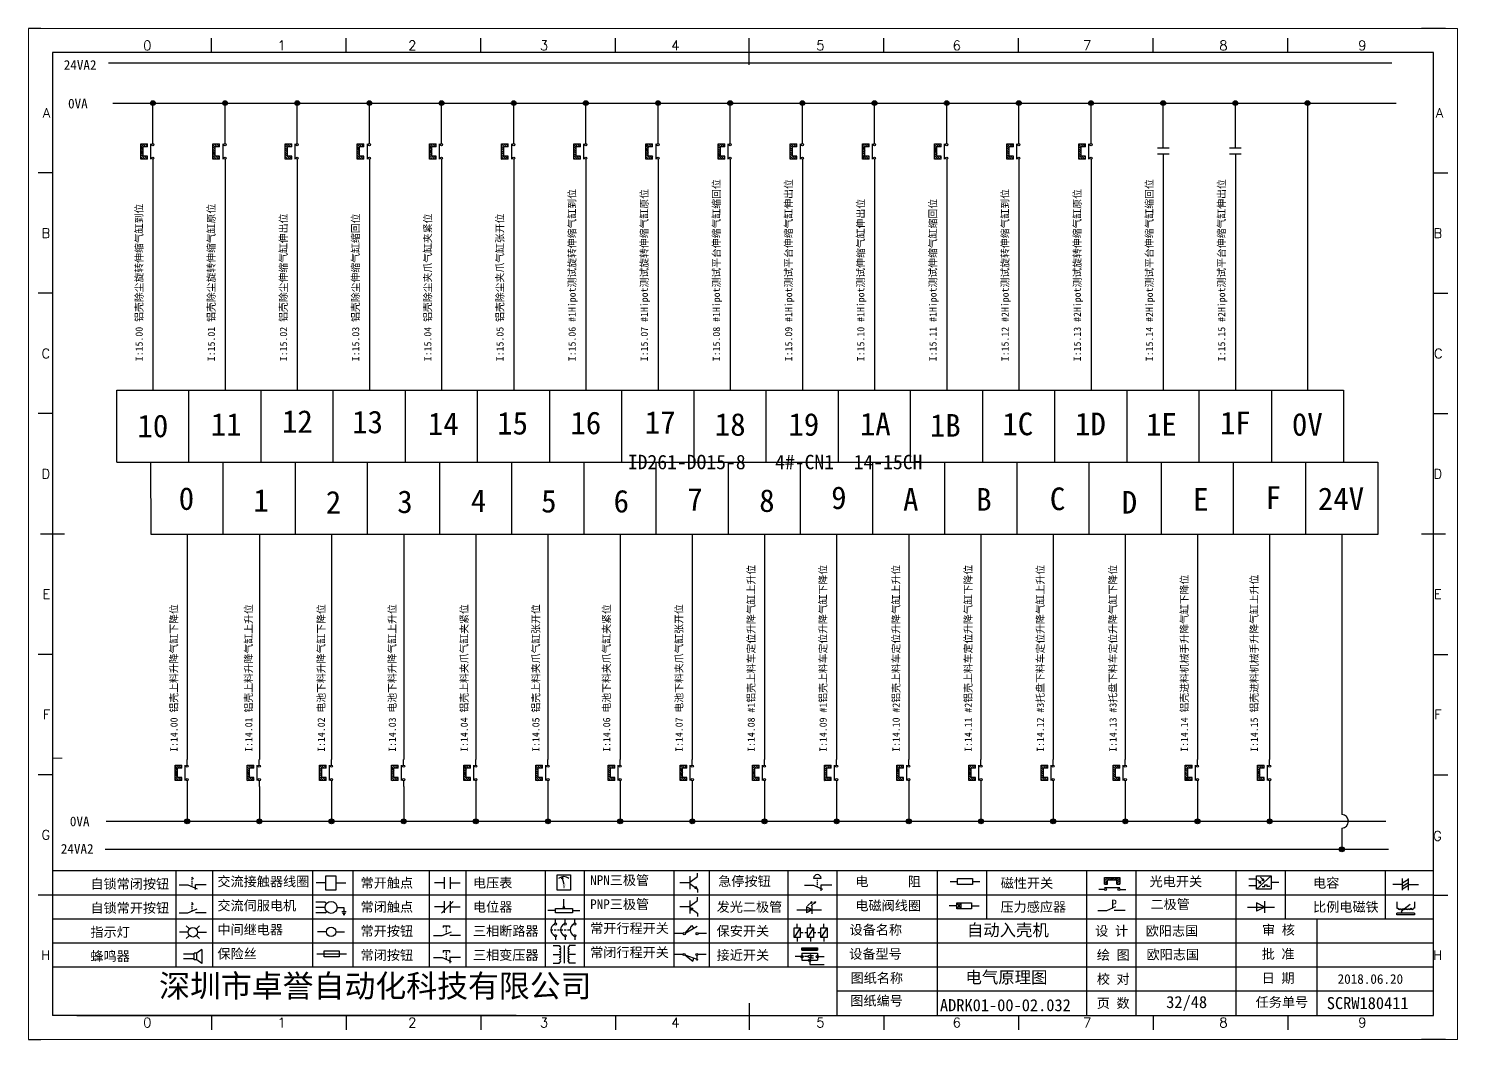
# Model space of a CAD drawing. Header units: millimetres. Extents: x 336 to 12810, y -1577 to 4105.
# Drawn here: x 9109.6 to 9406.6, y -645.8 to -435.8 of the extents above; entities that cross this region are included whole.
import ezdxf
from ezdxf.enums import TextEntityAlignment as Align

# ---------------------------------------------------------------- set-up
doc = ezdxf.new("R2010")
doc.units = ezdxf.units.MM
doc.layers.add('AE_BOR', color=1, linetype='Continuous')
doc.layers.add('MISC', color=2, linetype='Continuous')
doc.styles.get("Standard").update_dxf_attribs({"font": ''})
doc.styles.add('WD', font='romans.shx', dxfattribs={"width": 0.8, "bigfont": 'gbcbig.shx'})
doc.styles.add('样式 0', font='')
doc.styles.add('汉字', font='')
doc.styles.get('Standard').set_extended_font_data('SimSun')
doc.styles.get('样式 0').set_extended_font_data('KaiTi_GB2312')
doc.styles.get('汉字').set_extended_font_data('新宋体')

# ---------------------------------------------------------------- blocks, each defined once
blk = doc.blocks.new('磁性开关')
at = {"linetype": 'ByBlock'}
h = blk.add_hatch(dxfattribs=at)
h.set_pattern_fill('ANSI31', color=256, scale=0.1, style=0)
h.paths.add_polyline_path([(-1910.88, -776.69), (-1910.88, -775.29), (-1907.69, -775.29), (-1907.69, -776.69), (-1908.31, -776.69), (-1908.31, -775.79), (-1910.25, -775.79), (-1910.25, -776.69)])
for p, q in [((-1910.91, -777.81), (-1912.09, -777.81)), ((-1910.88, -776.69), (-1910.88, -775.29)), ((-1910.88, -775.29), (-1907.69, -775.29)), ((-1910.88, -776.69), (-1910.25, -776.69)), ((-1910.88, -777.39), (-1907.69, -777.39)), ((-1910.25, -776.69), (-1910.25, -775.79)), ((-1910.25, -775.79), (-1908.31, -775.79)), ((-1908.31, -776.69), (-1908.31, -775.79)), ((-1908.31, -776.69), (-1907.69, -776.69)), ((-1907.69, -775.29), (-1907.69, -776.69)), ((-1907.66, -777.81), (-1906.48, -777.81))]:
    blk.add_line(p, q, dxfattribs=at)
for centre in [(-1910.68, -777.81), (-1907.88, -777.81)]:
    blk.add_circle(centre, 0.225, dxfattribs=at)
blk = doc.blocks.new('*U6')
at = {"linetype": 'ByBlock'}
for p, q in [((-1909.23, -780.45), (-1909.23, -780.67)), ((-1909.23, -780.45), (-1908.92, -780.84)), ((-1909.23, -780.84), (-1909.23, -781.05)), ((-1911.92, -782.07), (-1910.06, -782.07)), ((-1910.06, -782.07), (-1908.18, -782.88)), ((-1909.23, -781.23), (-1909.23, -781.44)), ((-1909.23, -781.61), (-1909.23, -781.83)), ((-1909.23, -782), (-1909.23, -782.21)), ((-1909.23, -782.38), (-1909.23, -782.43)), ((-1908.52, -783.07), (-1908.52, -782.07)), ((-1906.25, -782.07), (-1908.52, -782.07))]:
    blk.add_line(p, q, dxfattribs=at)
blk = doc.blocks.new('*U8')
at = {"linetype": 'ByBlock'}
for p, q in [((-1911.92, -792.89), (-1910.06, -792.89)), ((-1910.06, -792.89), (-1908.18, -792.08)), ((-1908.88, -791.17), (-1909.23, -790.71)), ((-1909.23, -790.71), (-1909.23, -790.92)), ((-1909.23, -791.09), (-1909.23, -791.31)), ((-1909.23, -791.48), (-1909.23, -791.69)), ((-1909.23, -791.86), (-1909.23, -792.08)), ((-1909.23, -792.25), (-1909.23, -792.47)), ((-1906.25, -792.89), (-1908.52, -792.89))]:
    blk.add_line(p, q, dxfattribs=at)
blk = doc.blocks.new('蜂鸣器')
at = {"linetype": 'ByBlock'}
for p, q in [((-1907.17, -795.53), (-1908.25, -796.26)), ((-1907.17, -795.53), (-1907.17, -798.41)), ((-1908.8, -796.48), (-1911.01, -796.48)), ((-1908.8, -797.46), (-1911.01, -797.46)), ((-1908.25, -796.26), (-1908.8, -796.26)), ((-1908.8, -797.68), (-1908.8, -796.26)), ((-1908.25, -797.68), (-1908.8, -797.68)), ((-1908.25, -797.68), (-1908.25, -796.26)), ((-1907.17, -798.41), (-1908.25, -797.68))]:
    blk.add_line(p, q, dxfattribs=at)
blk = doc.blocks.new('指示灯')
at = {"linetype": 'ByBlock'}
for p, q in [((-1854.25, -776.92), (-1856.06, -776.92)), ((-1854.62, -775.59), (-1853.97, -776.23)), ((-1854.62, -778.25), (-1853.97, -777.61)), ((-1851.9, -775.59), (-1852.54, -776.23)), ((-1851.9, -778.25), (-1852.54, -777.61)), ((-1852.26, -776.92), (-1850.45, -776.92))]:
    blk.add_line(p, q, dxfattribs=at)
blk.add_circle((-1853.26, -776.92), 0.992, dxfattribs=at)
blk = doc.blocks.new('光电开关')
at = {"linetype": 'ByBlock'}
h = blk.add_hatch(dxfattribs=at)
h.set_pattern_fill('ANSI31', color=256, scale=0.01, style=0)
h.set_pattern_definition([(45, (0.172267, 0), (-0.0224506403, 0.0224506403), [])])
h.paths.add_polyline_path([(-1882.44, -776.34), (-1882.5, -775.91), (-1882.68, -776.07)])
h.paths.add_polyline_path([(-1882.86, -776.23), (-1882.44, -776.34), (-1882.68, -776.07)])
h.paths.add_polyline_path([(-1883.05, -776.88), (-1883.11, -776.45), (-1883.29, -776.61)])
h.paths.add_polyline_path([(-1883.47, -776.77), (-1883.05, -776.88), (-1883.29, -776.61)])
for p, q in [((-1884.01, -775.96), (-1885.56, -775.96)), ((-1884.01, -777.39), (-1885.56, -777.39)), ((-1880.91, -775.3), (-1884.01, -778.05)), ((-1883.75, -776.09), (-1883.05, -776.88)), ((-1883.11, -776.45), (-1883.47, -776.77)), ((-1883.05, -776.88), (-1883.47, -776.77)), ((-1883.14, -775.55), (-1882.44, -776.34)), ((-1883.05, -776.88), (-1883.11, -776.45)), ((-1882.5, -775.91), (-1882.86, -776.23)), ((-1882.44, -776.34), (-1882.86, -776.23)), ((-1882.78, -777.47), (-1882.23, -777.47)), ((-1882.44, -776.34), (-1882.5, -775.91)), ((-1882.23, -777.47), (-1882.23, -777.14)), ((-1882.23, -777.14), (-1881.78, -777.14)), ((-1881.78, -777.47), (-1881.78, -777.14)), ((-1881.23, -777.47), (-1881.78, -777.47)), ((-1879.37, -776.67), (-1880.91, -776.67))]:
    blk.add_line(p, q, dxfattribs=at)
blk.add_lwpolyline([(-1884.01, -775.3), (-1880.91, -775.3), (-1880.91, -778.05), (-1884.01, -778.05)], close=True, dxfattribs=at)
blk = doc.blocks.new('交流接触器线圈')
at = {"linetype": 'ByBlock'}
for p, q in [((-1880.82, -781.77), (-1882.87, -781.77)), ((-1878.72, -781.77), (-1876.67, -781.77))]:
    blk.add_line(p, q, dxfattribs=at)
blk.add_lwpolyline([(-1880.82, -780.28), (-1878.72, -780.28), (-1878.72, -783.26), (-1880.82, -783.26)], close=True, dxfattribs=at)
blk = doc.blocks.new('交流伺服电机')
at = {"linetype": 'ByBlock'}
for p, q in [((-1880.97, -785.75), (-1882.94, -785.75)), ((-1880.97, -786.85), (-1882.94, -786.85)), ((-1880.97, -785.75), (-1880.65, -786.03)), ((-1878.49, -786.85), (-1877.07, -786.85)), ((-1877.07, -786.85), (-1877.07, -787.72)), ((-1880.97, -787.94), (-1882.94, -787.94)), ((-1880.97, -787.94), (-1880.65, -787.67)), ((-1877.54, -787.72), (-1876.59, -787.72)), ((-1877.38, -788.01), (-1876.75, -788.01)), ((-1877.23, -788.29), (-1876.9, -788.29))]:
    blk.add_line(p, q, dxfattribs=at)
blk.add_circle((-1879.73, -786.85), 1.24, dxfattribs=at)
blk = doc.blocks.new('中间继电器')
at = {"linetype": 'ByBlock'}
for p, q in [((-1880.72, -791.92), (-1882.54, -791.92)), ((-1878.74, -791.92), (-1876.92, -791.92))]:
    blk.add_line(p, q, dxfattribs=at)
blk.add_circle((-1879.73, -791.92), 0.992, dxfattribs=at)
blk = doc.blocks.new('保险丝')
at = {"linetype": 'ByBlock'}
blk.add_line((-1882.72, -796.49), (-1876.55, -796.49), dxfattribs=at)
blk.add_lwpolyline([(-1881.2, -795.86), (-1878.06, -795.86), (-1878.06, -797.12), (-1881.2, -797.12)], close=True, dxfattribs=at)
blk = doc.blocks.new('常开按钮')
at = {"linetype": 'ByBlock'}
for p, q in [((-1910.06, -787.73), (-1908.18, -786.93)), ((-1909.9, -785.68), (-1908.56, -785.68)), ((-1909.9, -785.68), (-1909.9, -786.07)), ((-1909.23, -785.68), (-1909.23, -785.89)), ((-1909.23, -786.06), (-1909.23, -786.28)), ((-1909.23, -786.45), (-1909.23, -786.67)), ((-1909.23, -786.84), (-1909.23, -787.05)), ((-1908.56, -785.68), (-1908.56, -786.07)), ((-1911.92, -787.73), (-1910.06, -787.73)), ((-1909.23, -787.22), (-1909.23, -787.38)), ((-1906.25, -787.73), (-1908.52, -787.73))]:
    blk.add_line(p, q, dxfattribs=at)
blk = doc.blocks.new('常开触点')
at = {"linetype": 'ByBlock'}
for p, q in [((-1853.82, -782.99), (-1853.82, -780.56)), ((-1852.6, -782.99), (-1852.6, -780.56)), ((-1853.82, -781.77), (-1855.88, -781.77)), ((-1852.6, -781.77), (-1850.55, -781.77))]:
    blk.add_line(p, q, dxfattribs=at)
blk = doc.blocks.new('常闭触点')
at = {"linetype": 'ByBlock'}
for p, q in [((-1853.82, -786.77), (-1855.88, -786.77)), ((-1852.01, -785.66), (-1854.43, -788.1)), ((-1853.82, -787.99), (-1853.82, -785.56)), ((-1852.6, -787.99), (-1852.6, -785.56)), ((-1852.6, -786.77), (-1850.55, -786.77))]:
    blk.add_line(p, q, dxfattribs=at)
blk = doc.blocks.new('常闭按钮')
at = {"linetype": 'ByBlock'}
for p, q in [((-1856.13, -792.28), (-1854.28, -792.28)), ((-1854.28, -792.28), (-1852.4, -793.09)), ((-1854.11, -790.83), (-1852.77, -790.83)), ((-1854.11, -790.83), (-1854.11, -791.22)), ((-1853.44, -790.83), (-1853.44, -791.04)), ((-1853.44, -791.21), (-1853.44, -791.43)), ((-1853.44, -791.6), (-1853.44, -791.82)), ((-1853.44, -791.99), (-1853.44, -792.2)), ((-1853.44, -792.37), (-1853.44, -792.53)), ((-1852.77, -790.83), (-1852.77, -791.22)), ((-1850.47, -792.28), (-1852.73, -792.28)), ((-1852.73, -792.28), (-1852.73, -793.43))]:
    blk.add_line(p, q, dxfattribs=at)
blk = doc.blocks.new('电磁阀线圈')
at = {"linetype": 'ByBlock'}
for p, q in [((-1854.61, -795.92), (-1853.75, -797.16)), ((-1853.75, -795.92), (-1854.61, -797.16)), ((-1853.75, -795.92), (-1853.75, -797.16)), ((-1854.61, -796.54), (-1856.17, -796.54)), ((-1851.53, -796.54), (-1849.97, -796.54))]:
    blk.add_line(p, q, dxfattribs=at)
blk.add_lwpolyline([(-1854.61, -795.92), (-1851.53, -795.92), (-1851.53, -797.16), (-1854.61, -797.16)], close=True, dxfattribs=at)
blk = doc.blocks.new('电压表')
at = {"linetype": 'ByBlock'}
for p, q in [((-1814.84, -780.75), (-1814.91, -781.13)), ((-1814.6, -781.05), (-1814.91, -781.13)), ((-1814.84, -780.75), (-1814.46, -782.26)), ((-1814.84, -780.75), (-1814.6, -781.05))]:
    blk.add_line(p, q, dxfattribs=at)
blk.add_lwpolyline([(-1815.84, -780.34), (-1813.07, -780.34), (-1813.07, -783.49), (-1815.84, -783.49)], close=True, dxfattribs=at)
blk.add_arc((-1814.46, -782.26), 1.56, 46.8313, 133.1687, dxfattribs=at)
at = {"linetype": 'ByBlock', "insert": (-1814.7, -782.39), "char_height": 0.75, "width": 0.6768, "attachment_point": 1}
blk.add_mtext('V', dxfattribs=at)
blk = doc.blocks.new('电位器')
at = {"linetype": 'ByBlock'}
for p, q in [((-1814.45, -787.3), (-1814.62, -786.96)), ((-1814.62, -786.96), (-1814.27, -786.96)), ((-1814.45, -787.3), (-1814.45, -785.39)), ((-1814.45, -787.3), (-1814.27, -786.96)), ((-1816.21, -787.75), (-1817.79, -787.75)), ((-1812.68, -787.75), (-1811.1, -787.75))]:
    blk.add_line(p, q, dxfattribs=at)
blk.add_lwpolyline([(-1816.21, -787.3), (-1812.68, -787.3), (-1812.68, -788.2), (-1816.21, -788.2)], close=True, dxfattribs=at)
blk = doc.blocks.new('三相断路器')
at = {"linetype": 'ByBlock'}
for p, q in [((-1816.17, -790.33), (-1816.17, -789.7)), ((-1814.17, -790.33), (-1814.17, -789.7)), ((-1812.18, -790.33), (-1812.18, -789.7)), ((-1817.14, -791.74), (-1816.72, -791.74)), ((-1816.45, -791.74), (-1816.03, -791.74)), ((-1815.76, -791.74), (-1815.34, -791.74)), ((-1815.07, -791.74), (-1814.65, -791.74)), ((-1814.38, -791.74), (-1813.96, -791.74)), ((-1813.69, -791.74), (-1813.27, -791.74)), ((-1816.17, -793.19), (-1816.17, -793.83)), ((-1814.17, -793.19), (-1814.17, -793.83)), ((-1812.18, -793.19), (-1812.18, -793.83))]:
    blk.add_line(p, q, dxfattribs=at)
for centre in [(-1816.17, -790.55), (-1816.17, -792.98), (-1814.17, -790.55), (-1814.17, -792.98), (-1812.18, -790.55), (-1812.18, -792.98)]:
    blk.add_circle(centre, 0.219, dxfattribs=at)
for centre in [(-1815.81, -791.74), (-1813.82, -791.74), (-1811.83, -791.74)]:
    blk.add_arc(centre, 1.32, 115.5791, 244.4209, dxfattribs=at)
blk = doc.blocks.new('三相变压器')
at = {"linetype": 'ByBlock'}
for p, q in [((-1816.69, -795.03), (-1815.37, -795.03)), ((-1815.37, -795.03), (-1815.37, -795.24)), ((-1814.34, -798.7), (-1814.34, -795.04)), ((-1812, -795.03), (-1813.32, -795.03)), ((-1813.32, -795.03), (-1813.32, -795.24)), ((-1816.69, -796.87), (-1815.37, -796.87)), ((-1816.69, -798.71), (-1815.37, -798.71)), ((-1815.37, -798.71), (-1815.37, -798.5)), ((-1812, -796.87), (-1813.32, -796.87)), ((-1813.32, -798.71), (-1813.32, -798.5)), ((-1812, -798.71), (-1813.32, -798.71))]:
    blk.add_line(p, q, dxfattribs=at)
for centre, start, end in [((-1815.37, -795.51), 270, 90), ((-1815.37, -796.06), 270, 90), ((-1813.32, -795.51), 90, 270), ((-1813.32, -796.06), 90, 270), ((-1815.37, -796.6), 270, 90), ((-1815.37, -797.14), 270, 90), ((-1815.37, -797.68), 270, 90), ((-1815.37, -798.23), 270, 90), ((-1813.32, -796.6), 90, 270), ((-1813.32, -797.14), 90, 270), ((-1813.32, -797.68), 90, 270), ((-1813.32, -798.23), 90, 270)]:
    blk.add_arc(centre, 0.271, start, end, dxfattribs=at)
blk = doc.blocks.new('压力感应器')
at = {"linetype": 'ByBlock'}
for p, q in [((-1817.44, -777.73), (-1815.59, -777.73)), ((-1815.59, -777.73), (-1813.71, -776.93)), ((-1811.78, -777.73), (-1814.05, -777.73))]:
    blk.add_line(p, q, dxfattribs=at)
at = {"linetype": 'ByBlock', "insert": (-1814.65, -775.48), "char_height": 1.68, "width": 1.2242, "attachment_point": 1}
blk.add_mtext('{\\fNSimSun|b0|i0|c134|p49;P}', dxfattribs=at)
blk = doc.blocks.new('二极管')
at = {"linetype": 'ByBlock'}
for p, q in [((-1787.52, -776.77), (-1781.92, -776.77)), ((-1783.97, -776.77), (-1785.69, -775.9)), ((-1785.69, -775.9), (-1785.69, -777.65)), ((-1783.97, -776.77), (-1785.69, -777.65)), ((-1783.97, -777.99), (-1783.97, -775.56))]:
    blk.add_line(p, q, dxfattribs=at)
blk = doc.blocks.new('NPN三极管')
at = {"linetype": 'ByBlock'}
for p, q in [((-1785.73, -780.61), (-1785.73, -783.32)), ((-1785.73, -781.82), (-1784.15, -780.66)), ((-1784.15, -780.66), (-1784.15, -779.98)), ((-1785.73, -781.97), (-1787.81, -781.97)), ((-1785.73, -782.11), (-1784.15, -783.27)), ((-1784.41, -782.73), (-1784.74, -783.18)), ((-1784.15, -783.27), (-1784.74, -783.18)), ((-1784.15, -783.27), (-1784.41, -782.73)), ((-1784.15, -783.27), (-1784.15, -783.96))]:
    blk.add_line(p, q, dxfattribs=at)
blk = doc.blocks.new('PNP三极管')
at = {"linetype": 'ByBlock'}
for p, q in [((-1784.9, -786.74), (-1786.98, -786.74)), ((-1784.9, -785.38), (-1784.9, -788.09)), ((-1784.9, -786.59), (-1783.32, -785.43)), ((-1784.9, -786.88), (-1783.32, -788.04)), ((-1784.9, -786.88), (-1784.31, -786.97)), ((-1784.9, -786.88), (-1784.64, -787.42)), ((-1784.31, -786.97), (-1784.64, -787.42)), ((-1783.32, -785.43), (-1783.32, -784.75)), ((-1783.32, -788.04), (-1783.32, -788.73))]:
    blk.add_line(p, q, dxfattribs=at)
blk = doc.blocks.new('常开行程开关')
at = {"linetype": 'ByBlock'}
for p, q in [((-1786.29, -792.3), (-1788.01, -792.3)), ((-1785.89, -792.17), (-1784.52, -790.62)), ((-1785.89, -792.17), (-1783.43, -790.72)), ((-1784.52, -790.62), (-1784.19, -791.17)), ((-1781.48, -792.3), (-1783.21, -792.3))]:
    blk.add_line(p, q, dxfattribs=at)
for centre in [(-1786.07, -792.3), (-1783.42, -792.3)]:
    blk.add_circle(centre, 0.219, dxfattribs=at)
blk = doc.blocks.new('常闭行程开关')
at = {"linetype": 'ByBlock'}
for p, q in [((-1786.34, -796.62), (-1788.07, -796.62)), ((-1785.93, -796.72), (-1783.25, -797.7)), ((-1785.93, -796.72), (-1784.3, -798)), ((-1784.3, -798), (-1784.08, -797.4)), ((-1783.48, -796.84), (-1783.48, -797.85)), ((-1781.54, -796.62), (-1783.26, -796.62))]:
    blk.add_line(p, q, dxfattribs=at)
for centre in [(-1786.12, -796.62), (-1783.48, -796.62)]:
    blk.add_circle(centre, 0.219, dxfattribs=at)
blk = doc.blocks.new('电容')
at = {"linetype": 'ByBlock'}
for p, q in [((-1756.08, -782.99), (-1756.08, -780.56)), ((-1754.86, -780.79), (-1756.08, -781.55)), ((-1754.86, -782.99), (-1754.86, -780.56)), ((-1756.08, -781.77), (-1758.13, -781.77)), ((-1754.86, -781.44), (-1756.08, -782.2)), ((-1754.86, -781.99), (-1756.08, -782.75)), ((-1754.86, -781.77), (-1752.81, -781.77))]:
    blk.add_line(p, q, dxfattribs=at)
blk = doc.blocks.new('发光二极管')
at = {"linetype": 'ByBlock'}
for p, q in [((-1758.01, -786.77), (-1752.89, -786.77)), ((-1754.84, -786.77), (-1756.04, -786.16)), ((-1756.04, -786.16), (-1756.04, -787.39)), ((-1754.84, -786.77), (-1756.04, -787.39)), ((-1755.78, -785.92), (-1754.89, -785.14)), ((-1754.89, -785.14), (-1755.2, -785.22)), ((-1755.2, -785.22), (-1755.01, -785.43)), ((-1755.08, -785.92), (-1754.18, -785.14)), ((-1754.89, -785.14), (-1755.01, -785.43)), ((-1754.84, -787.63), (-1754.84, -785.92)), ((-1754.18, -785.14), (-1754.49, -785.22)), ((-1754.49, -785.22), (-1754.31, -785.43)), ((-1754.18, -785.14), (-1754.31, -785.43))]:
    blk.add_line(p, q, dxfattribs=at)
blk = doc.blocks.new('比例电磁阀')
at = {"linetype": 'ByBlock'}
for p, q in [((-1757.26, -775.38), (-1757.26, -776.71)), ((-1757.26, -776.71), (-1757.05, -776.71)), ((-1753.6, -777.73), (-1757.25, -777.73)), ((-1757.25, -778.13), (-1757.25, -777.73)), ((-1753.6, -778.13), (-1757.25, -778.13)), ((-1754.5, -775.98), (-1756.35, -777.44)), ((-1756.35, -777.44), (-1756.25, -777.25)), ((-1756.35, -777.44), (-1756.15, -777.38)), ((-1756.15, -777.38), (-1756.25, -777.25)), ((-1753.58, -776.71), (-1753.8, -776.71)), ((-1753.6, -777.73), (-1753.6, -778.13)), ((-1753.58, -775.38), (-1753.58, -776.71))]:
    blk.add_line(p, q, dxfattribs=at)
for centre in [(-1756.78, -776.71), (-1756.24, -776.71), (-1755.7, -776.71), (-1755.15, -776.71), (-1754.61, -776.71), (-1754.07, -776.71)]:
    blk.add_arc(centre, 0.271, 180, 0, dxfattribs=at)
blk = doc.blocks.new('保安开关')
at = {"linetype": 'ByBlock'}
for p, q in [((-1757.96, -790.79), (-1757.96, -789.97)), ((-1755.17, -790.79), (-1755.17, -789.97)), ((-1752.39, -790.79), (-1752.39, -789.97)), ((-1757.33, -790.79), (-1758.6, -792.81)), ((-1757.96, -792.81), (-1757.96, -793.62)), ((-1757.33, -791.8), (-1756.72, -791.8)), ((-1756.35, -791.8), (-1755.89, -791.8)), ((-1754.54, -790.79), (-1755.81, -792.81)), ((-1755.17, -792.81), (-1755.17, -793.62)), ((-1754.52, -791.8), (-1754.06, -791.8)), ((-1753.69, -791.8), (-1753.08, -791.8)), ((-1751.75, -790.79), (-1753.02, -792.81)), ((-1752.39, -792.81), (-1752.39, -793.62))]:
    blk.add_line(p, q, dxfattribs=at)
for points in [[(-1758.6, -790.79), (-1757.33, -790.79), (-1757.33, -792.81), (-1758.6, -792.81)], [(-1755.81, -790.79), (-1754.54, -790.79), (-1754.54, -792.81), (-1755.81, -792.81)], [(-1753.02, -790.79), (-1751.75, -790.79), (-1751.75, -792.81), (-1753.02, -792.81)]]:
    blk.add_lwpolyline(points, close=True, dxfattribs=at)
blk = doc.blocks.new('接近开关')
at = {"linetype": 'ByBlock'}
h = blk.add_hatch(dxfattribs=at)
h.set_pattern_fill('ANSI31', color=256, scale=0.01, style=0)
h.set_pattern_definition([(45, (-89.131516, -30.795668), (-0.0224506403, 0.0224506403), [])])
h.paths.add_polyline_path([(-1516.96, -1123.35), (-1516.96, -1122.85), (-1513.76, -1122.85), (-1513.76, -1123.35)])
for p, q in [((-1517.18, -1124.71), (-1518.36, -1124.71)), ((-1516.96, -1123.35), (-1516.96, -1122.85)), ((-1516.96, -1122.85), (-1513.76, -1122.85)), ((-1516.96, -1123.35), (-1513.76, -1123.35)), ((-1516.96, -1123.95), (-1513.76, -1123.95)), ((-1516.96, -1123.95), (-1516.96, -1125.47)), ((-1516.96, -1125.47), (-1513.76, -1125.47)), ((-1515.91, -1124.71), (-1516.45, -1124.71)), ((-1515.11, -1124.31), (-1515.91, -1124.71)), ((-1515.11, -1125.11), (-1515.91, -1124.71)), ((-1515.33, -1124.53), (-1515.17, -1124.53)), ((-1515.33, -1124.88), (-1515.17, -1124.88)), ((-1515.25, -1124.45), (-1515.25, -1124.61)), ((-1515.11, -1124.31), (-1515.11, -1125.11)), ((-1515.11, -1124.48), (-1514.58, -1124.48)), ((-1515.11, -1124.94), (-1514.58, -1124.94)), ((-1513.76, -1122.85), (-1513.76, -1123.35)), ((-1513.76, -1123.95), (-1513.76, -1125.47)), ((-1513.54, -1124.71), (-1512.36, -1124.71)), ((-1515.36, -1125.69), (-1515.36, -1126.36)), ((-1515.36, -1126.36), (-1512.36, -1126.36))]:
    blk.add_line(p, q, dxfattribs=at)
for centre in [(-1516.96, -1124.71), (-1515.36, -1125.47), (-1513.76, -1124.71)]:
    blk.add_circle(centre, 0.225, dxfattribs=at)
blk = doc.blocks.new('电阻')
at = {"linetype": 'ByBlock'}
for p, q in [((-3.09, 0), (-1.57, 0)), ((1.57, 0), (3.09, 0))]:
    blk.add_line(p, q, dxfattribs=at)
blk.add_lwpolyline([(-1.57, 0.63), (1.57, 0.63), (1.57, -0.63), (-1.57, -0.63)], close=True, dxfattribs=at)
blk = doc.blocks.new('急停按钮')
at = {"linetype": 'ByBlock'}
for p, q in [((-1.86, 0), (0, 0)), ((0, 0), (1.88, -0.81)), ((0.06, 1.45), (1.61, 1.45)), ((0.83, 1.45), (0.83, 1.24)), ((0.83, 1.07), (0.83, 0.85)), ((0.83, 0.68), (0.83, 0.47)), ((0.83, 0.29), (0.83, 0.08)), ((3.81, 0), (1.54, 0)), ((1.54, 0), (1.54, -1.15)), ((0.83, -0.09), (0.83, -0.24))]:
    blk.add_line(p, q, dxfattribs=at)
blk.add_arc((0.83, 1.45), 0.774, 0, 180)
blk = doc.blocks.new('电控横A4')
for p, q in [((292, -5), (5, -5)), ((5, -5), (5, -205)), ((292, -205), (292, -5)), ((10.03, -205), (289.53, -205)), ((130.8, -205), (190.75, -205)), ((190.75, -205), (259.54, -205))]:
    blk.add_line(p, q)
at = {"lineweight": 9, "ltscale": 0.1}
for p, q in [((5, -151.57), (7, -151.57)), ((101.34, -205), (130.8, -205)), ((129.44, -205), (129.44, -205)), ((129.44, -205), (129.44, -205)), ((129.44, -205), (129.44, -205)), ((129.44, -205), (129.44, -205))]:
    blk.add_line(p, q, dxfattribs=at)
at = {"linetype": 'ByBlock'}
for p, q in [((292, -175), (5, -175)), ((292, -180), (5, -180)), ((292, -185), (5, -185)), ((292, -190), (5, -190)), ((292, -195), (5, -195)), ((292, -200), (168.03, -200))]:
    blk.add_line(p, q, dxfattribs=at)
at = {"color": 0, "lineweight": -2}
for p, q in [((30.58, -175), (30.58, -195)), ((38.26, -175), (38.26, -195)), ((59.05, -175), (59.05, -195)), ((67.4, -175), (67.4, -195)), ((83.26, -175), (83.26, -195)), ((90.91, -175), (90.91, -195)), ((107.4, -175), (107.4, -195)), ((115.5, -175), (115.5, -195)), ((134.12, -175), (134.12, -195)), ((141.48, -175), (141.48, -195)), ((157.79, -175), (157.79, -195)), ((168.03, -175), (168.03, -204.92)), ((188.84, -175), (188.84, -185)), ((199.08, -175), (199.08, -185)), ((219.89, -175), (219.89, -185)), ((230.12, -175), (230.12, -185)), ((250.93, -175), (250.93, -185)), ((261.17, -175), (261.17, -185)), ((281.98, -175), (281.98, -185)), ((188.84, -185), (188.84, -204.92)), ((219.89, -185), (219.89, -205)), ((230.12, -185), (230.12, -205)), ((250.93, -185), (250.93, -205)), ((267.79, -185), (267.79, -205))]:
    blk.add_line(p, q, dxfattribs=at)
at = {"color": 0, "ltscale": 2}
for p, q in [((292, -205), (292, -183.55)), ((101.34, -205), (5, -205)), ((259.54, -205), (289.53, -205)), ((259.54, -205), (292, -205))]:
    blk.add_line(p, q, dxfattribs=at)
at = {"layer": 'AE_BOR', "lineweight": 30}
for p, q in [((2.53, 0), (0, 0)), ((294.53, 0), (289.53, 0)), ((0, -210), (2.53, -210)), ((294.53, -210), (289.53, -210))]:
    blk.add_line(p, q, dxfattribs=at)
at = {"layer": 'AE_BOR', "color": 1, "lineweight": 15}
for p, q in [((0, 0), (297, 0)), ((0, -210), (0, 0)), ((297, 0), (297, -210)), ((297, -210), (0, -210))]:
    blk.add_line(p, q, dxfattribs=at)
at = {"layer": 'AE_BOR'}
for p, q in [((38.03, -5), (38.03, -2)), ((66.03, -5), (66.03, -2)), ((94.03, -5), (94.03, -2)), ((122.03, -5), (122.03, -2)), ((149.78, -5), (149.78, -2)), ((177.78, -5), (177.78, -2)), ((205.78, -5), (205.78, -2)), ((233.78, -5), (233.78, -2)), ((261.78, -5), (261.78, -2)), ((5, -30), (2, -30)), ((292, -30), (295, -30)), ((5, -55), (2, -55)), ((292, -55), (295, -55)), ((5, -80), (2, -80)), ((292, -80), (295, -80)), ((5, -130), (2, -130)), ((292, -130), (295, -130)), ((5, -155), (2, -155)), ((292, -155), (295, -155)), ((5, -180), (2, -180)), ((292, -180), (295, -180)), ((38.03, -205), (38.03, -208)), ((66.03, -205), (66.03, -208)), ((94.03, -205), (94.03, -208)), ((122.03, -205), (122.03, -208)), ((149.78, -205), (149.78, -208)), ((177.78, -205), (177.78, -208)), ((205.78, -205), (205.78, -208)), ((233.78, -205), (233.78, -208)), ((261.78, -205), (261.78, -208))]:
    blk.add_line(p, q, dxfattribs=at)
at = {"layer": 'AE_BOR', "color": 2, "lineweight": 30}
for p, q in [((149.78, -7.5), (149.78, -2.5)), ((2.5, -105), (7.5, -105)), ((289.5, -105), (294.5, -105)), ((149.78, -202.5), (149.78, -207.5)), ((149.78, -205), (149.78, -207.5))]:
    blk.add_line(p, q, dxfattribs=at)
at = {"linetype": 'ByBlock'}
for name, p in [('*U6', (1943.19, 604.18)), ('交流接触器线圈', (1942.62, 604.27)), ('常开触点', (1940.27, 604.3)), ('电压表', (1925.71, 604.52)), ('NPN三极管', (1923.2, 604.5)), ('磁性开关', (2134.53, 598.96)), ('光电开关', (2139.22, 599.27)), ('电容', (2041.69, 603.98)), ('电位器', (1925.71, 604.52)), ('PNP三极管', (1922.37, 604.27)), ('压力感应器', (2039.72, 594.52)), ('*U8', (1943.19, 609.18)), ('交流伺服电机', (1942.62, 604.27)), ('常闭触点', (1940.27, 604.3)), ('发光二极管', (1917.72, 603.69)), ('电磁阀线圈', (2047.53, 614.3)), ('二极管', (2040.91, 594.27)), ('比例电磁阀', (2041.69, 593.98)), ('指示灯', (1887.41, 589.18)), ('中间继电器', (1942.62, 604.27)), ('常开按钮', (1996.06, 599.3)), ('三相断路器', (1925.71, 604.52)), ('常开行程开关', (1922.37, 604.27)), ('保安开关', (1917.72, 603.98)), ('蜂鸣器', (1943.19, 604.18)), ('保险丝', (1942.62, 604.27)), ('常闭按钮', (1940.27, 599.3)), ('三相变压器', (1925.71, 604.52)), ('常闭行程开关', (1922.37, 604.27)), ('接近开关', (1677.72, 931.9))]:
    blk.add_blockref(name, p, dxfattribs=at)
for name, p in [('急停按钮', (163.12, -177.98)), ('电阻', (194.66, -177.22))]:
    blk.add_blockref(name, p)
at = {"char_height": 2, "attachment_point": 1, "style": '汉字'}
for s, insert in [('{\\fKaiTi_GB2312|b0|i0|c134|p49;自锁常闭按钮}', (12.86, -176.69)), ('{\\fKaiTi_GB2312|b0|i0|c134|p49;交流接触器线圈}', (39.25, -176.19)), ('{\\fKaiTi_GB2312|b0|i0|c134|p49;常开触点}', (69.01, -176.48)), ('{\\fKaiTi_GB2312|b0|i0|c134|p49;电压表}', (92.37, -176.47)), ('{\\fKaiTi_GB2312|b0|i0|c134|p49;NPN三极管}', (116.73, -175.91)), ('{\\fKaiTi_GB2312|b0|i0|c134|p49;急停按钮}', (143.35, -176.12)), ('{\\fKaiTi_GB2312|b0|i0|c134|p49;电      阻}', (171.86, -176.19)), ('{\\fKaiTi_GB2312|b0|i0|c134|p49;磁性开关}', (202.07, -176.53)), ('{\\fKaiTi_GB2312|b0|i0|c134|p49;光电开关}', (233.02, -176.19)), ('{\\fKaiTi_GB2312|b0|i0|c134|p49;电容}', (267, -176.48)), ('{\\fKaiTi_GB2312|b0|i0|c134|p49;交流伺服电机}', (39.25, -181.19)), ('{\\fKaiTi_GB2312|b0|i0|c134|p49;电位器}', (92.37, -181.47)), ('{\\fKaiTi_GB2312|b0|i0|c134|p49;PNP三极管}', (116.73, -180.91)), ('{\\fKaiTi_GB2312|b0|i0|c134|p49;电磁阀线圈}', (171.86, -181.19)), ('{\\fKaiTi_GB2312|b0|i0|c134|p49;压力感应器}', (202.02, -181.47)), ('{\\fKaiTi_GB2312|b0|i0|c134|p49;二极管}', (233.2, -180.91)), ('{\\fKaiTi_GB2312|b0|i0|c134|p49;自锁常开按钮}', (12.86, -181.69)), ('{\\fKaiTi_GB2312|b0|i0|c134|p49;常闭触点}', (69.01, -181.48)), ('{\\fKaiTi_GB2312|b0|i0|c134|p49;发光二极管}', (143.02, -181.48)), ('{\\fKaiTi_GB2312|b0|i0|c134|p49;比例电磁铁}', (267, -181.48)), ('{\\fKaiTi_GB2312|b0|i0|c134|p49;指示灯}', (12.86, -186.69)), ('{\\fKaiTi_GB2312|b0|i0|c134|p49;中间继电器}', (39.25, -186.19)), ('{\\fKaiTi_GB2312|b0|i0|c134|p49;常开按钮}', (69.01, -186.48)), ('{\\fKaiTi_GB2312|b0|i0|c134|p49;三相断路器}', (92.37, -186.47)), ('{\\fKaiTi_GB2312|b0|i0|c134|p49;常开行程开关}', (116.73, -185.91)), ('{\\fKaiTi_GB2312|b0|i0|c134|p49;保安开关}', (143.02, -186.48)), ('设备名称', (170.65, -186.24)), ('{\\fKaiTi_GB2312|b0|i0|c134|p0;设 计}', (221.72, -186.46)), ('{\\fKaiTi_GB2312|b0|i0|c134|p0;审 核}', (256.39, -186.25)), ('{\\fKaiTi_GB2312|b0|i0|c134|p49;蜂鸣器}', (12.86, -191.69)), ('{\\fKaiTi_GB2312|b0|i0|c134|p49;保险丝}', (39.25, -191.19)), ('{\\fKaiTi_GB2312|b0|i0|c134|p49;常闭按钮}', (69.01, -191.48)), ('{\\fKaiTi_GB2312|b0|i0|c134|p49;三相变压器}', (92.37, -191.47)), ('{\\fKaiTi_GB2312|b0|i0|c134|p49;常闭行程开关}', (116.73, -190.91)), ('{\\fKaiTi_GB2312|b0|i0|c134|p49;接近开关}', (143.02, -191.48)), ('设备型号', (170.58, -191.24)), ('{\\fKaiTi_GB2312|b0|i0|c134|p0;绘 图}', (222.05, -191.46)), ('{\\fKaiTi_GB2312|b0|i0|c134|p0;批 准}', (256.32, -191.25)), ('图纸名称', (170.86, -196.24)), ('{\\fKaiTi_GB2312|b0|i0|c134|p0;日 期}', (256.32, -196.25)), ('{\\fKaiTi_GB2312|b0|i0|c134|p0;校 对}', (222.05, -196.46)), ('图纸编号', (170.81, -200.96)), ('{\\fKaiTi_GB2312|b0|i0|c134|p0;页 数}', (222.05, -201.46)), ('任务单号', (255.06, -201.25))]:
    blk.add_mtext(s, dxfattribs=dict(at, insert=insert))
at = {"color": 0, "lineweight": -2, "insert": (27.14, -196.53), "char_height": 4.7064, "width": 96.1138, "attachment_point": 1}
blk.add_mtext('深圳市卓誉自动化科技有限公司', dxfattribs=at)
at = {"insert": (272.1, -196.45), "char_height": 2, "width": 60.2542, "attachment_point": 1}
blk.add_mtext('{\\fKaiTi_GB2312|b0|i0|c134|p49;2018.06.20}', dxfattribs=at)
at = {"layer": 'AE_BOR', "style": 'WD'}
for s, p in [('0', (24.67, -4.5)), ('1', (52.6, -4.5)), ('2', (79.75, -4.5)), ('3', (107.15, -4.5)), ('4', (134.45, -4.5)), ('5', (164.59, -4.5)), ('6', (192.94, -4.5)), ('7', (220.04, -4.5)), ('8', (248.37, -4.5)), ('9', (277.23, -4.5)), ('0', (24.67, -207.5)), ('1', (52.6, -207.5)), ('2', (79.75, -207.5)), ('3', (107.15, -207.5)), ('4', (134.45, -207.5)), ('5', (164.59, -207.5)), ('6', (192.94, -207.5)), ('7', (220.04, -207.5)), ('8', (248.37, -207.5)), ('9', (277.23, -207.5))]:
    blk.add_text(s, height=2, dxfattribs=at).set_placement(p, align=Align.CENTER)
for s, p in [('A', (4.5, -17.5)), ('A', (294.03, -17.5)), ('B', (4.5, -42.5)), ('B', (293.84, -42.5)), ('C', (4.5, -67.5)), ('C', (293.93, -67.5)), ('D', (4.5, -92.5)), ('D', (293.84, -92.5)), ('E', (4.5, -117.5)), ('E', (293.74, -117.5)), ('F', (4.5, -142.5)), ('F', (293.74, -142.5)), ('F', (293.74, -142.5)), ('G', (4.5, -167.5)), ('G', (293.74, -167.72)), ('H', (4.5, -192.5)), ('H', (293.84, -192.5))]:
    blk.add_text(s, height=2, dxfattribs=at).set_placement(p, align=Align.MIDDLE_RIGHT)

msp = doc.modelspace()

# ---------------------------------------------------------------- hatches: boundary and pattern name
at = {"lineweight": -2}
h = msp.add_hatch(color=0, dxfattribs=at)
edge = h.paths.add_edge_path()
edge.add_arc((9135.399, -451.287), 0.5, 0, 360)
h = msp.add_hatch(color=0, dxfattribs=at)
edge = h.paths.add_edge_path()
edge.add_arc((9150.399, -451.287), 0.5, 0, 360)
h = msp.add_hatch(color=0, dxfattribs=at)
edge = h.paths.add_edge_path()
edge.add_arc((9165.399, -451.287), 0.5, 0, 360)
h = msp.add_hatch(color=0, dxfattribs=at)
edge = h.paths.add_edge_path()
edge.add_arc((9180.399, -451.287), 0.5, 0, 360)
h = msp.add_hatch(color=0, dxfattribs=at)
edge = h.paths.add_edge_path()
edge.add_arc((9195.399, -451.287), 0.5, 0, 360)
h = msp.add_hatch(color=0, dxfattribs=at)
edge = h.paths.add_edge_path()
edge.add_arc((9210.399, -451.287), 0.5, 0, 360)
h = msp.add_hatch(color=0, dxfattribs=at)
edge = h.paths.add_edge_path()
edge.add_arc((9225.399, -451.287), 0.5, 0, 360)
h = msp.add_hatch(color=0, dxfattribs=at)
edge = h.paths.add_edge_path()
edge.add_arc((9240.399, -451.287), 0.5, 0, 360)
h = msp.add_hatch(color=0, dxfattribs=at)
edge = h.paths.add_edge_path()
edge.add_arc((9255.399, -451.287), 0.5, 0, 360)
h = msp.add_hatch(color=0, dxfattribs=at)
edge = h.paths.add_edge_path()
edge.add_arc((9270.399, -451.287), 0.5, 0, 360)
h = msp.add_hatch(color=0, dxfattribs=at)
edge = h.paths.add_edge_path()
edge.add_arc((9285.399, -451.287), 0.5, 0, 360)
h = msp.add_hatch(color=0, dxfattribs=at)
edge = h.paths.add_edge_path()
edge.add_arc((9300.399, -451.287), 0.5, 0, 360)
h = msp.add_hatch(color=0, dxfattribs=at)
edge = h.paths.add_edge_path()
edge.add_arc((9315.399, -451.287), 0.5, 0, 360)
h = msp.add_hatch(color=0, dxfattribs=at)
edge = h.paths.add_edge_path()
edge.add_arc((9330.399, -451.287), 0.5, 0, 360)
h = msp.add_hatch(color=0, dxfattribs=at)
edge = h.paths.add_edge_path()
edge.add_arc((9345.399, -451.287), 0.5, 0, 360)
h = msp.add_hatch(color=0, dxfattribs=at)
edge = h.paths.add_edge_path()
edge.add_arc((9360.399, -451.287), 0.5, 0, 360)
h = msp.add_hatch(color=0, dxfattribs=at)
edge = h.paths.add_edge_path()
edge.add_arc((9375.399, -451.287), 0.5, 0, 360)
h = msp.add_hatch(color=0, dxfattribs=at)
edge = h.paths.add_edge_path()
edge.add_arc((9142.524, -600.499), 0.5, 0, 360)
h = msp.add_hatch(color=0, dxfattribs=at)
edge = h.paths.add_edge_path()
edge.add_arc((9157.524, -600.499), 0.5, 0, 360)
h = msp.add_hatch(color=0, dxfattribs=at)
edge = h.paths.add_edge_path()
edge.add_arc((9172.524, -600.499), 0.5, 0, 360)
h = msp.add_hatch(color=0, dxfattribs=at)
edge = h.paths.add_edge_path()
edge.add_arc((9187.524, -600.499), 0.5, 0, 360)
h = msp.add_hatch(color=0, dxfattribs=at)
edge = h.paths.add_edge_path()
edge.add_arc((9202.524, -600.499), 0.5, 0, 360)
h = msp.add_hatch(color=0, dxfattribs=at)
edge = h.paths.add_edge_path()
edge.add_arc((9217.524, -600.499), 0.5, 0, 360)
h = msp.add_hatch(color=0, dxfattribs=at)
edge = h.paths.add_edge_path()
edge.add_arc((9232.524, -600.499), 0.5, 0, 360)
h = msp.add_hatch(color=0, dxfattribs=at)
edge = h.paths.add_edge_path()
edge.add_arc((9247.524, -600.499), 0.5, 0, 360)
h = msp.add_hatch(color=0, dxfattribs=at)
edge = h.paths.add_edge_path()
edge.add_arc((9262.524, -600.499), 0.5, 0, 360)
h = msp.add_hatch(color=0, dxfattribs=at)
edge = h.paths.add_edge_path()
edge.add_arc((9277.524, -600.499), 0.5, 0, 360)
h = msp.add_hatch(color=0, dxfattribs=at)
edge = h.paths.add_edge_path()
edge.add_arc((9292.524, -600.499), 0.5, 0, 360)
h = msp.add_hatch(color=0, dxfattribs=at)
edge = h.paths.add_edge_path()
edge.add_arc((9307.524, -600.499), 0.5, 0, 360)
h = msp.add_hatch(color=0, dxfattribs=at)
edge = h.paths.add_edge_path()
edge.add_arc((9322.524, -600.499), 0.5, 0, 360)
h = msp.add_hatch(color=0, dxfattribs=at)
edge = h.paths.add_edge_path()
edge.add_arc((9337.524, -600.499), 0.5, 0, 360)
h = msp.add_hatch(color=0, dxfattribs=at)
edge = h.paths.add_edge_path()
edge.add_arc((9352.524, -600.499), 0.5, 0, 360)
h = msp.add_hatch(color=0, dxfattribs=at)
edge = h.paths.add_edge_path()
edge.add_arc((9367.524, -600.499), 0.5, 0, 360)
h = msp.add_hatch(color=0, dxfattribs=at)
edge = h.paths.add_edge_path()
edge.add_arc((9382.524, -606.316), 0.5, 0, 360)

# ---------------------------------------------------------------- linework, layer by layer
at = {"color": 0, "lineweight": -2}
for p, q in [((9126.186, -442.924), (9392.939, -442.924)), ((9127.07, -451.287), (9393.823, -451.287)), ((9135.399, -458.531), (9135.399, -451.287)), ((9150.399, -458.531), (9150.399, -451.287)), ((9165.399, -458.531), (9165.399, -451.287)), ((9180.399, -458.531), (9180.399, -451.287)), ((9195.399, -458.531), (9195.399, -451.287)), ((9210.399, -458.531), (9210.399, -451.287)), ((9225.399, -458.531), (9225.399, -451.287)), ((9240.399, -458.531), (9240.399, -451.287)), ((9255.399, -458.531), (9255.399, -451.287)), ((9270.399, -458.531), (9270.399, -451.287)), ((9285.399, -458.531), (9285.399, -451.287)), ((9300.399, -458.531), (9300.399, -451.287)), ((9315.399, -458.531), (9315.399, -451.287)), ((9330.399, -458.531), (9330.399, -451.287)), ((9345.399, -458.531), (9345.399, -451.287)), ((9360.399, -458.531), (9360.399, -451.287)), ((9375.399, -451.287), (9375.399, -510.893)), ((9135.399, -464.143), (9135.399, -510.893)), ((9150.399, -464.143), (9150.399, -510.893)), ((9165.399, -464.143), (9165.399, -510.893)), ((9180.399, -464.143), (9180.399, -510.893)), ((9195.399, -464.143), (9195.399, -510.893)), ((9210.399, -464.143), (9210.399, -510.893)), ((9225.399, -464.143), (9225.399, -510.893)), ((9240.399, -464.143), (9240.399, -510.893)), ((9255.399, -464.143), (9255.399, -510.893)), ((9270.399, -464.143), (9270.399, -510.893)), ((9285.399, -464.143), (9285.399, -510.893)), ((9300.399, -464.143), (9300.399, -510.893)), ((9315.399, -464.143), (9315.399, -510.893)), ((9330.399, -464.143), (9330.399, -510.893)), ((9345.399, -463.859), (9345.399, -510.893)), ((9360.399, -463.859), (9360.399, -510.893)), ((9367.899, -510.893), (9367.899, -525.893)), ((9127.899, -525.893), (9390.024, -525.893)), ((9150.024, -540.893), (9150.024, -525.893)), ((9165.024, -540.893), (9165.024, -525.893)), ((9180.024, -540.893), (9180.024, -525.893)), ((9195.024, -540.893), (9195.024, -525.893)), ((9210.024, -540.893), (9210.024, -525.893)), ((9225.024, -540.893), (9225.024, -525.893)), ((9240.024, -540.893), (9240.024, -525.893)), ((9255.024, -540.893), (9255.024, -525.893)), ((9270.024, -540.893), (9270.024, -525.893)), ((9285.024, -540.893), (9285.024, -525.893)), ((9300.024, -540.893), (9300.024, -525.893)), ((9315.024, -540.893), (9315.024, -525.893)), ((9330.024, -540.893), (9330.024, -525.893)), ((9345.024, -540.893), (9345.024, -525.893)), ((9360.024, -540.893), (9360.024, -525.893)), ((9375.024, -525.893), (9375.024, -525.893)), ((9375.024, -540.893), (9375.024, -525.893)), ((9142.524, -540.893), (9142.524, -587.643)), ((9157.524, -540.893), (9157.524, -587.643)), ((9172.524, -540.893), (9172.524, -587.643)), ((9187.524, -540.893), (9187.524, -587.643)), ((9202.524, -540.893), (9202.524, -587.643)), ((9217.524, -540.893), (9217.524, -587.643)), ((9232.524, -540.893), (9232.524, -587.643)), ((9247.524, -540.893), (9247.524, -587.643)), ((9262.524, -540.893), (9262.524, -587.643)), ((9277.524, -540.893), (9277.524, -587.643)), ((9292.524, -540.893), (9292.524, -587.643)), ((9307.524, -540.893), (9307.524, -587.643)), ((9322.524, -540.893), (9322.524, -587.643)), ((9337.524, -540.893), (9337.524, -587.643)), ((9352.524, -540.893), (9352.524, -587.643)), ((9367.524, -540.893), (9367.524, -587.643)), ((9382.524, -540.893), (9382.524, -599.105)), ((9142.524, -593.255), (9142.524, -600.499)), ((9157.524, -593.255), (9157.524, -600.499)), ((9172.524, -593.255), (9172.524, -600.499)), ((9187.524, -593.255), (9187.524, -600.499)), ((9202.524, -593.255), (9202.524, -600.499)), ((9217.524, -593.255), (9217.524, -600.499)), ((9232.524, -593.255), (9232.524, -600.499)), ((9247.524, -593.255), (9247.524, -600.499)), ((9262.524, -593.255), (9262.524, -600.499)), ((9277.524, -593.255), (9277.524, -600.499)), ((9292.524, -593.255), (9292.524, -600.499)), ((9307.524, -593.255), (9307.524, -600.499)), ((9322.524, -593.255), (9322.524, -600.499)), ((9337.524, -593.255), (9337.524, -600.499)), ((9352.524, -593.255), (9352.524, -600.499)), ((9367.524, -593.255), (9367.524, -600.499)), ((9125.702, -600.499), (9391.692, -600.499)), ((9382.524, -601.893), (9382.524, -606.316)), ((9125.465, -606.316), (9392.218, -606.316))]:
    msp.add_line(p, q, dxfattribs=at)
for points in [[(9127.899, -525.893), (9127.899, -510.893)], [(9127.899, -510.893), (9142.899, -510.893)], [(9142.899, -510.893), (9157.899, -510.893)], [(9142.899, -525.893), (9142.899, -510.893)], [(9157.899, -510.893), (9172.899, -510.893)], [(9157.899, -525.893), (9157.899, -510.893)], [(9172.899, -525.893), (9172.899, -510.893)], [(9172.899, -510.893), (9187.899, -510.893)], [(9187.899, -525.893), (9187.899, -510.893)], [(9187.899, -510.893), (9202.899, -510.893)], [(9202.899, -510.893), (9217.899, -510.893)], [(9202.899, -525.893), (9202.899, -510.893)], [(9217.899, -525.893), (9217.899, -510.893)], [(9217.899, -510.893), (9232.899, -510.893)], [(9232.899, -525.893), (9232.899, -510.893)], [(9232.899, -510.893), (9247.899, -510.893)], [(9247.899, -525.893), (9247.899, -510.893)], [(9247.899, -510.893), (9262.899, -510.893)], [(9262.899, -525.893), (9262.899, -510.893)], [(9262.899, -510.893), (9277.899, -510.893)], [(9277.899, -525.893), (9277.899, -510.893)], [(9277.899, -510.893), (9292.899, -510.893)], [(9292.899, -510.893), (9307.899, -510.893)], [(9292.899, -525.893), (9292.899, -510.893)], [(9307.899, -510.893), (9322.899, -510.893)], [(9307.899, -525.893), (9307.899, -510.893)], [(9322.899, -510.893), (9337.899, -510.893)], [(9322.899, -525.893), (9322.899, -510.893)], [(9337.899, -510.893), (9352.899, -510.893)], [(9337.899, -525.893), (9337.899, -510.893)], [(9352.899, -510.893), (9367.899, -510.893)], [(9352.899, -525.893), (9352.899, -510.893)], [(9367.899, -510.893), (9382.899, -510.893), (9382.899, -525.893)], [(9150.024, -540.893), (9135.024, -540.893), (9134.988, -525.893)], [(9390.024, -525.893), (9390.024, -540.893), (9375.024, -540.893)], [(9165.024, -540.893), (9150.024, -540.893)], [(9180.024, -540.893), (9165.024, -540.893)], [(9195.024, -540.893), (9180.024, -540.893)], [(9210.024, -540.893), (9195.024, -540.893)], [(9225.024, -540.893), (9210.024, -540.893)], [(9240.024, -540.893), (9225.024, -540.893)], [(9255.024, -540.893), (9240.024, -540.893)], [(9270.024, -540.893), (9255.024, -540.893)], [(9285.024, -540.893), (9270.024, -540.893)], [(9300.024, -540.893), (9285.024, -540.893)], [(9315.024, -540.893), (9300.024, -540.893)], [(9330.024, -540.893), (9315.024, -540.893)], [(9345.024, -540.893), (9330.024, -540.893)], [(9360.024, -540.893), (9345.024, -540.893)], [(9375.024, -540.893), (9360.024, -540.893)]]:
    msp.add_lwpolyline(points, dxfattribs=at)
for centre in [(9135.399, -451.287), (9150.399, -451.287), (9165.399, -451.287), (9180.399, -451.287), (9195.399, -451.287), (9210.399, -451.287), (9225.399, -451.287), (9240.399, -451.287), (9255.399, -451.287), (9270.399, -451.287), (9285.399, -451.287), (9300.399, -451.287), (9315.399, -451.287), (9330.399, -451.287), (9345.399, -451.287), (9360.399, -451.287), (9375.399, -451.287), (9142.524, -600.499), (9157.524, -600.499), (9172.524, -600.499), (9187.524, -600.499), (9202.524, -600.499), (9217.524, -600.499), (9232.524, -600.499), (9247.524, -600.499), (9262.524, -600.499), (9277.524, -600.499), (9292.524, -600.499), (9307.524, -600.499), (9322.524, -600.499), (9337.524, -600.499), (9352.524, -600.499), (9367.524, -600.499), (9382.524, -606.316)]:
    msp.add_circle(centre, 0.5, dxfattribs=at)
at = {"color": 0, "ltscale": 2}
msp.add_arc((9382.524, -600.499), 1.394, 270, 90, dxfattribs=at)

# ---------------------------------------------------------------- block references
msp.add_blockref('电控横A4', (9109.558, -435.809))
at = {"linetype": 'ByBlock'}
for name, p, rotation in [('磁性开关', (8357.586, 1447.945), 90), ('磁性开关', (8372.586, 1447.945), 90), ('磁性开关', (8387.586, 1447.945), 90), ('磁性开关', (8402.586, 1447.945), 90), ('磁性开关', (8417.586, 1447.945), 90), ('磁性开关', (8432.586, 1447.945), 90), ('磁性开关', (8447.586, 1447.945), 90), ('磁性开关', (8462.586, 1447.945), 90), ('磁性开关', (8477.586, 1447.945), 90), ('磁性开关', (8492.586, 1447.945), 90), ('磁性开关', (8507.586, 1447.945), 90), ('磁性开关', (8522.586, 1447.945), 90), ('磁性开关', (8537.586, 1447.945), 90), ('磁性开关', (8552.586, 1447.945), 90), ('常开触点', (10127.173, -2314.407), 270), ('常开触点', (10142.173, -2314.407), 270), ('磁性开关', (8364.71, 1318.833), 90), ('磁性开关', (8379.71, 1318.833), 90), ('磁性开关', (8394.71, 1318.833), 90), ('磁性开关', (8409.71, 1318.833), 90), ('磁性开关', (8424.71, 1318.833), 90), ('磁性开关', (8439.71, 1318.833), 90), ('磁性开关', (8454.71, 1318.833), 90), ('磁性开关', (8469.71, 1318.833), 90), ('磁性开关', (8484.71, 1318.833), 90), ('磁性开关', (8499.71, 1318.833), 90), ('磁性开关', (8514.71, 1318.833), 90), ('磁性开关', (8529.71, 1318.833), 90), ('磁性开关', (8544.71, 1318.833), 90), ('磁性开关', (8559.71, 1318.833), 90), ('磁性开关', (8574.71, 1318.833), 90), ('磁性开关', (8589.71, 1318.833), 90)]:
    msp.add_blockref(name, p, dxfattribs=dict(at, rotation=rotation))

# ---------------------------------------------------------------- texts
msp.add_text('32/48', height=2.5).set_placement((9346.025, -639.298))
at = {"color": 0, "lineweight": -2, "attachment_point": 1}
for s, insert, char_height, width in [('0VA', (9117.765, -450.392), 2, 14.27309), ('10', (9132.188, -515.994), 4.7064, 7.20347), ('11', (9147.441, -515.675), 4.7064, 7.20347), ('12', (9162.229, -515.084), 4.7064, 7.20347), ('13', (9176.822, -515.178), 4.7064, 7.20347), ('14', (9192.559, -515.565), 4.7064, 7.20347), ('15', (9206.963, -515.432), 4.7064, 7.20347), ('16', (9222.183, -515.368), 4.7064, 7.20347), ('17', (9237.651, -515.28), 4.7064, 7.20347), ('18', (9252.199, -515.692), 4.7064, 7.20347), ('19', (9267.502, -515.686), 4.7064, 7.20347), ('1A', (9282.359, -515.583), 4.7064, 7.20347), ('1B', (9296.907, -515.892), 4.7064, 7.20347), ('1C', (9311.971, -515.583), 4.7064, 7.20347), ('1D', (9327.07, -515.581), 4.7064, 7.20347), ('1E', (9341.825, -515.684), 4.7064, 7.20347), ('1F', (9357.198, -515.375), 4.7064, 7.20347), ('0V', (9372.159, -515.684), 4.7064, 7.20347), ('ID261-DO15-8   4#-CN1  14-15CH               ', (9234.119, -524.357), 3, 70.53841), ('0', (9140.774, -531.091), 4.706, 7.20347), ('7', (9246.489, -531.271), 4.706, 7.20347), ('8', (9261.431, -531.51), 4.706, 7.20347), ('9', (9276.39, -530.913), 4.706, 7.20347), ('A', (9291.332, -531.271), 4.706, 7.20347), ('B', (9306.539, -531.267), 4.706, 7.20347), ('C', (9321.839, -531.147), 4.706, 7.20347), ('E', (9351.632, -531.265), 4.706, 7.20347), ('F', (9366.694, -530.906), 4.706, 7.20347), ('24V', (9377.55, -531.145), 4.7064, 7.20347), ('1', (9156.27, -531.496), 4.706, 7.20347), ('2', (9171.332, -531.855), 4.706, 7.20347), ('3', (9186.193, -531.75), 4.706, 7.20347), ('4', (9201.494, -531.511), 4.706, 7.20347), ('5', (9216.1, -531.63), 4.706, 7.20347), ('6', (9231.162, -531.63), 4.706, 7.20347), ('D', (9336.781, -531.864), 4.706, 7.20347), ('0VA', (9118.14, -599.514), 2, 14.27309)]:
    msp.add_mtext(s, dxfattribs=dict(at, insert=insert, char_height=char_height, width=width))
at = {"color": 0, "lineweight": -2, "char_height": 1.5, "width": 71.79445, "attachment_point": 1, "rotation": 90}
for s, insert in [('{\\C256;I:15.06 #1Hipot测试旋转伸缩气缸到位}', (9221.785, -504.908)), ('{\\C256;I:15.07 #1Hipot测试旋转伸缩气缸原位}', (9236.785, -504.908)), ('{\\C256;I:15.08 #1Hipot测试平台伸缩气缸缩回位}', (9251.785, -504.908)), ('{\\C256;I:15.09 #1Hipot测试平台伸缩气缸伸出位}', (9266.785, -504.908)), ('{\\C256;I:15.12 #2Hipot测试旋转伸缩气缸到位}', (9311.785, -504.908)), ('{\\C256;I:15.13 #2Hipot测试旋转伸缩气缸原位}', (9326.785, -504.908)), ('{\\C256;I:15.14 #2Hipot测试平台伸缩气缸缩回位}', (9341.785, -504.908)), ('{\\C256;I:15.15 #2Hipot测试平台伸缩气缸伸出位}', (9356.785, -504.908)), ('{\\C256;I:15.10 #1Hipot测试伸缩气缸伸出位}', (9281.785, -504.908)), ('{\\C256;I:15.11 #1Hipot测试伸缩气缸缩回位}', (9296.785, -504.908)), ('{\\C256;I:15.00 铝壳除尘旋转伸缩气缸到位}', (9131.785, -504.908)), ('{\\C256;I:15.01 铝壳除尘旋转伸缩气缸原位}', (9146.785, -504.908)), ('{\\C256;I:15.02 铝壳除尘伸缩气缸伸出位}', (9161.785, -504.908)), ('{\\C256;I:15.03 铝壳除尘伸缩气缸缩回位}', (9176.785, -504.908)), ('{\\C256;I:15.04 铝壳除尘夹爪气缸夹紧位}', (9191.785, -504.908)), ('{\\C256;I:15.05 铝壳除尘夹爪气缸张开位}', (9206.785, -504.908)), ('{\\C256;I:14.08 #1铝壳上料车定位升降气缸上升位}', (9259.008, -586.067)), ('{\\C256;I:14.09 #1铝壳上料车定位升降气缸下降位}', (9273.95, -586.067)), ('{\\C256;I:14.10 #2铝壳上料车定位升降气缸上升位}', (9289.122, -586.067)), ('{\\C256;I:14.11 #2铝壳上料车定位升降气缸下降位}', (9304.118, -586.067)), ('{\\C256;I:14.12 #3托盘下料车定位升降气缸上升位}', (9319.114, -586.067)), ('{\\C256;I:14.13 #3托盘下料车定位升降气缸下降位}', (9334.205, -586.067)), ('{\\C256;I:14.14 铝壳进料机械手升降气缸下降位}', (9349.062, -586.067)), ('{\\C256;I:14.15 铝壳进料机械手升降气缸上升位}', (9363.573, -586.067)), ('{\\C256;I:14.00 铝壳上料升降气缸下降位}', (9139.024, -586.067)), ('{\\C256;I:14.01 铝壳上料升降气缸上升位}', (9154.553, -586.067)), ('{\\C256;I:14.02 电池下料升降气缸下降位}', (9169.642, -586.067)), ('{\\C256;I:14.03 电池下料升降气缸上升位}', (9184.402, -586.067)), ('{\\C256;I:14.04 铝壳上料夹爪气缸夹紧位}', (9199.358, -586.067)), ('{\\C256;I:14.05 铝壳上料夹爪气缸张开位}', (9214.252, -586.067)), ('{\\C256;I:14.06 电池下料夹爪气缸夹紧位}', (9228.953, -586.067)), ('{\\C256;I:14.07 电池下料夹爪气缸张开位}', (9244.015, -586.067))]:
    msp.add_mtext(s, dxfattribs=dict(at, insert=insert))
at = {"attachment_point": 1}
for s, width, insert, char_height in [('自动入壳机', 22.80454, (9304.587, -621.837), 2.5), ('欧阳志国', 22.80454, (9341.769, -622.257), 2), ('欧阳志国', 22.80454, (9341.941, -627.173), 2), ('电气原理图', 22.80454, (9304.302, -631.645), 2.5), ('ADRK01-00-02.032', 32.99572, (9298.991, -637.446), 2.5), ('SCRW180411', 32.99572, (9379.402, -637.015), 2.5)]:
    msp.add_mtext_dynamic_manual_height_columns(s, width=width, gutter_width=12.5, heights=[0], dxfattribs=dict(at, insert=insert, char_height=char_height))
at = {"layer": 'MISC', "color": 0, "char_height": 2, "width": 5.01683, "attachment_point": 1, "style": '样式 0'}
for insert in [(9116.872, -442.368), (9116.264, -605.213)]:
    msp.add_mtext('24VA2', dxfattribs=dict(at, insert=insert))

doc.saveas('drawing.dxf')
